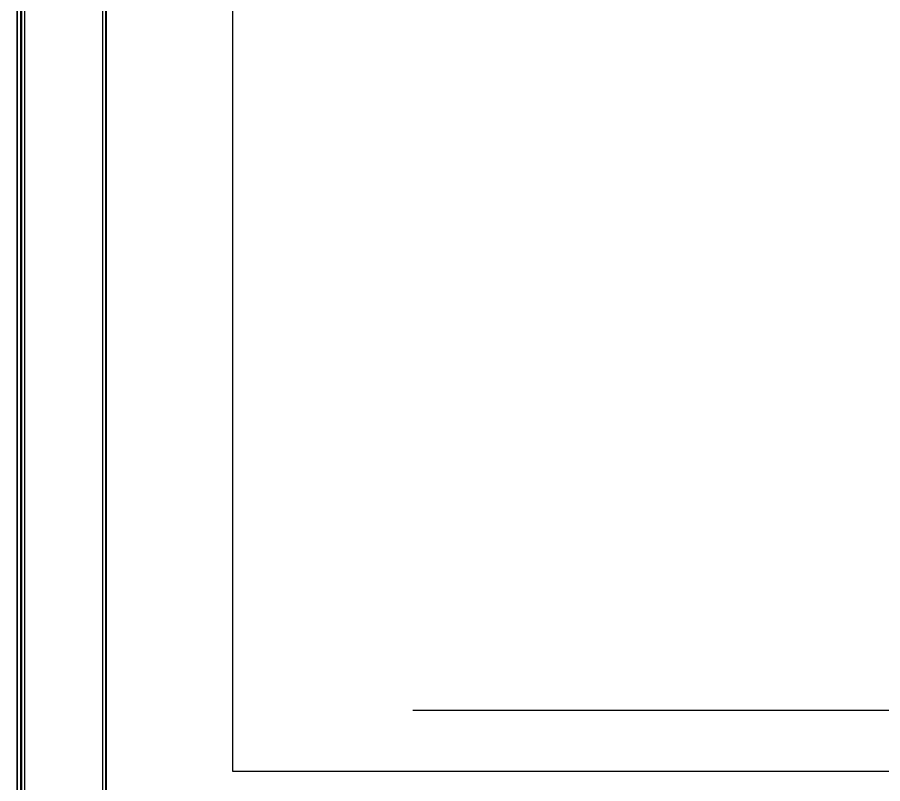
# Model space of a CAD drawing. Extents: x -1584 to 3730, y -1918 to 2655.
# Drawn here: x 66 to 580, y 50 to 506 of the extents above; entities that cross this region are included whole.
import ezdxf

# ---------------------------------------------------------------- set-up
doc = ezdxf.new("R2010")
doc.units = 0
doc.header["$LTSCALE"] = 65.395
doc.layers.get('0').update_dxf_attribs({"linetype": 'CONTINUOUS'})
doc.layers.add('GEOM', color=7, linetype='CONTINUOUS')

msp = doc.modelspace()

# ---------------------------------------------------------------- linework, layer by layer
at = {"linetype": 'CONTINUOUS'}
for p, q in [((67.96, 982.55), (67.96, -44.45)), ((69.76, 982.55), (69.76, -44.45)), ((116.16, 982.55), (116.16, -44.45)), ((117.96, 982.55), (117.96, -44.45)), ((118.46, 985.55), (118.46, -47.45))]:
    msp.add_line(p, q, dxfattribs=at)
at = {"color": 2, "linetype": 'CONTINUOUS'}
msp.add_line((300.56, 93.85), (690.56, 93.85), dxfattribs=at)
at = {"layer": 'GEOM', "linetype": 'CONTINUOUS'}
for p, q in [((65.56, -61.97), (65.56, 982.35)), ((65.56, 982.35), (65.56, -61.97)), ((67.36, 982.35), (67.36, -60.95)), ((193.46, 880.55), (193.46, 57.55)), ((193.46, 57.55), (800.46, 57.55))]:
    msp.add_line(p, q, dxfattribs=at)

doc.saveas('drawing.dxf')
